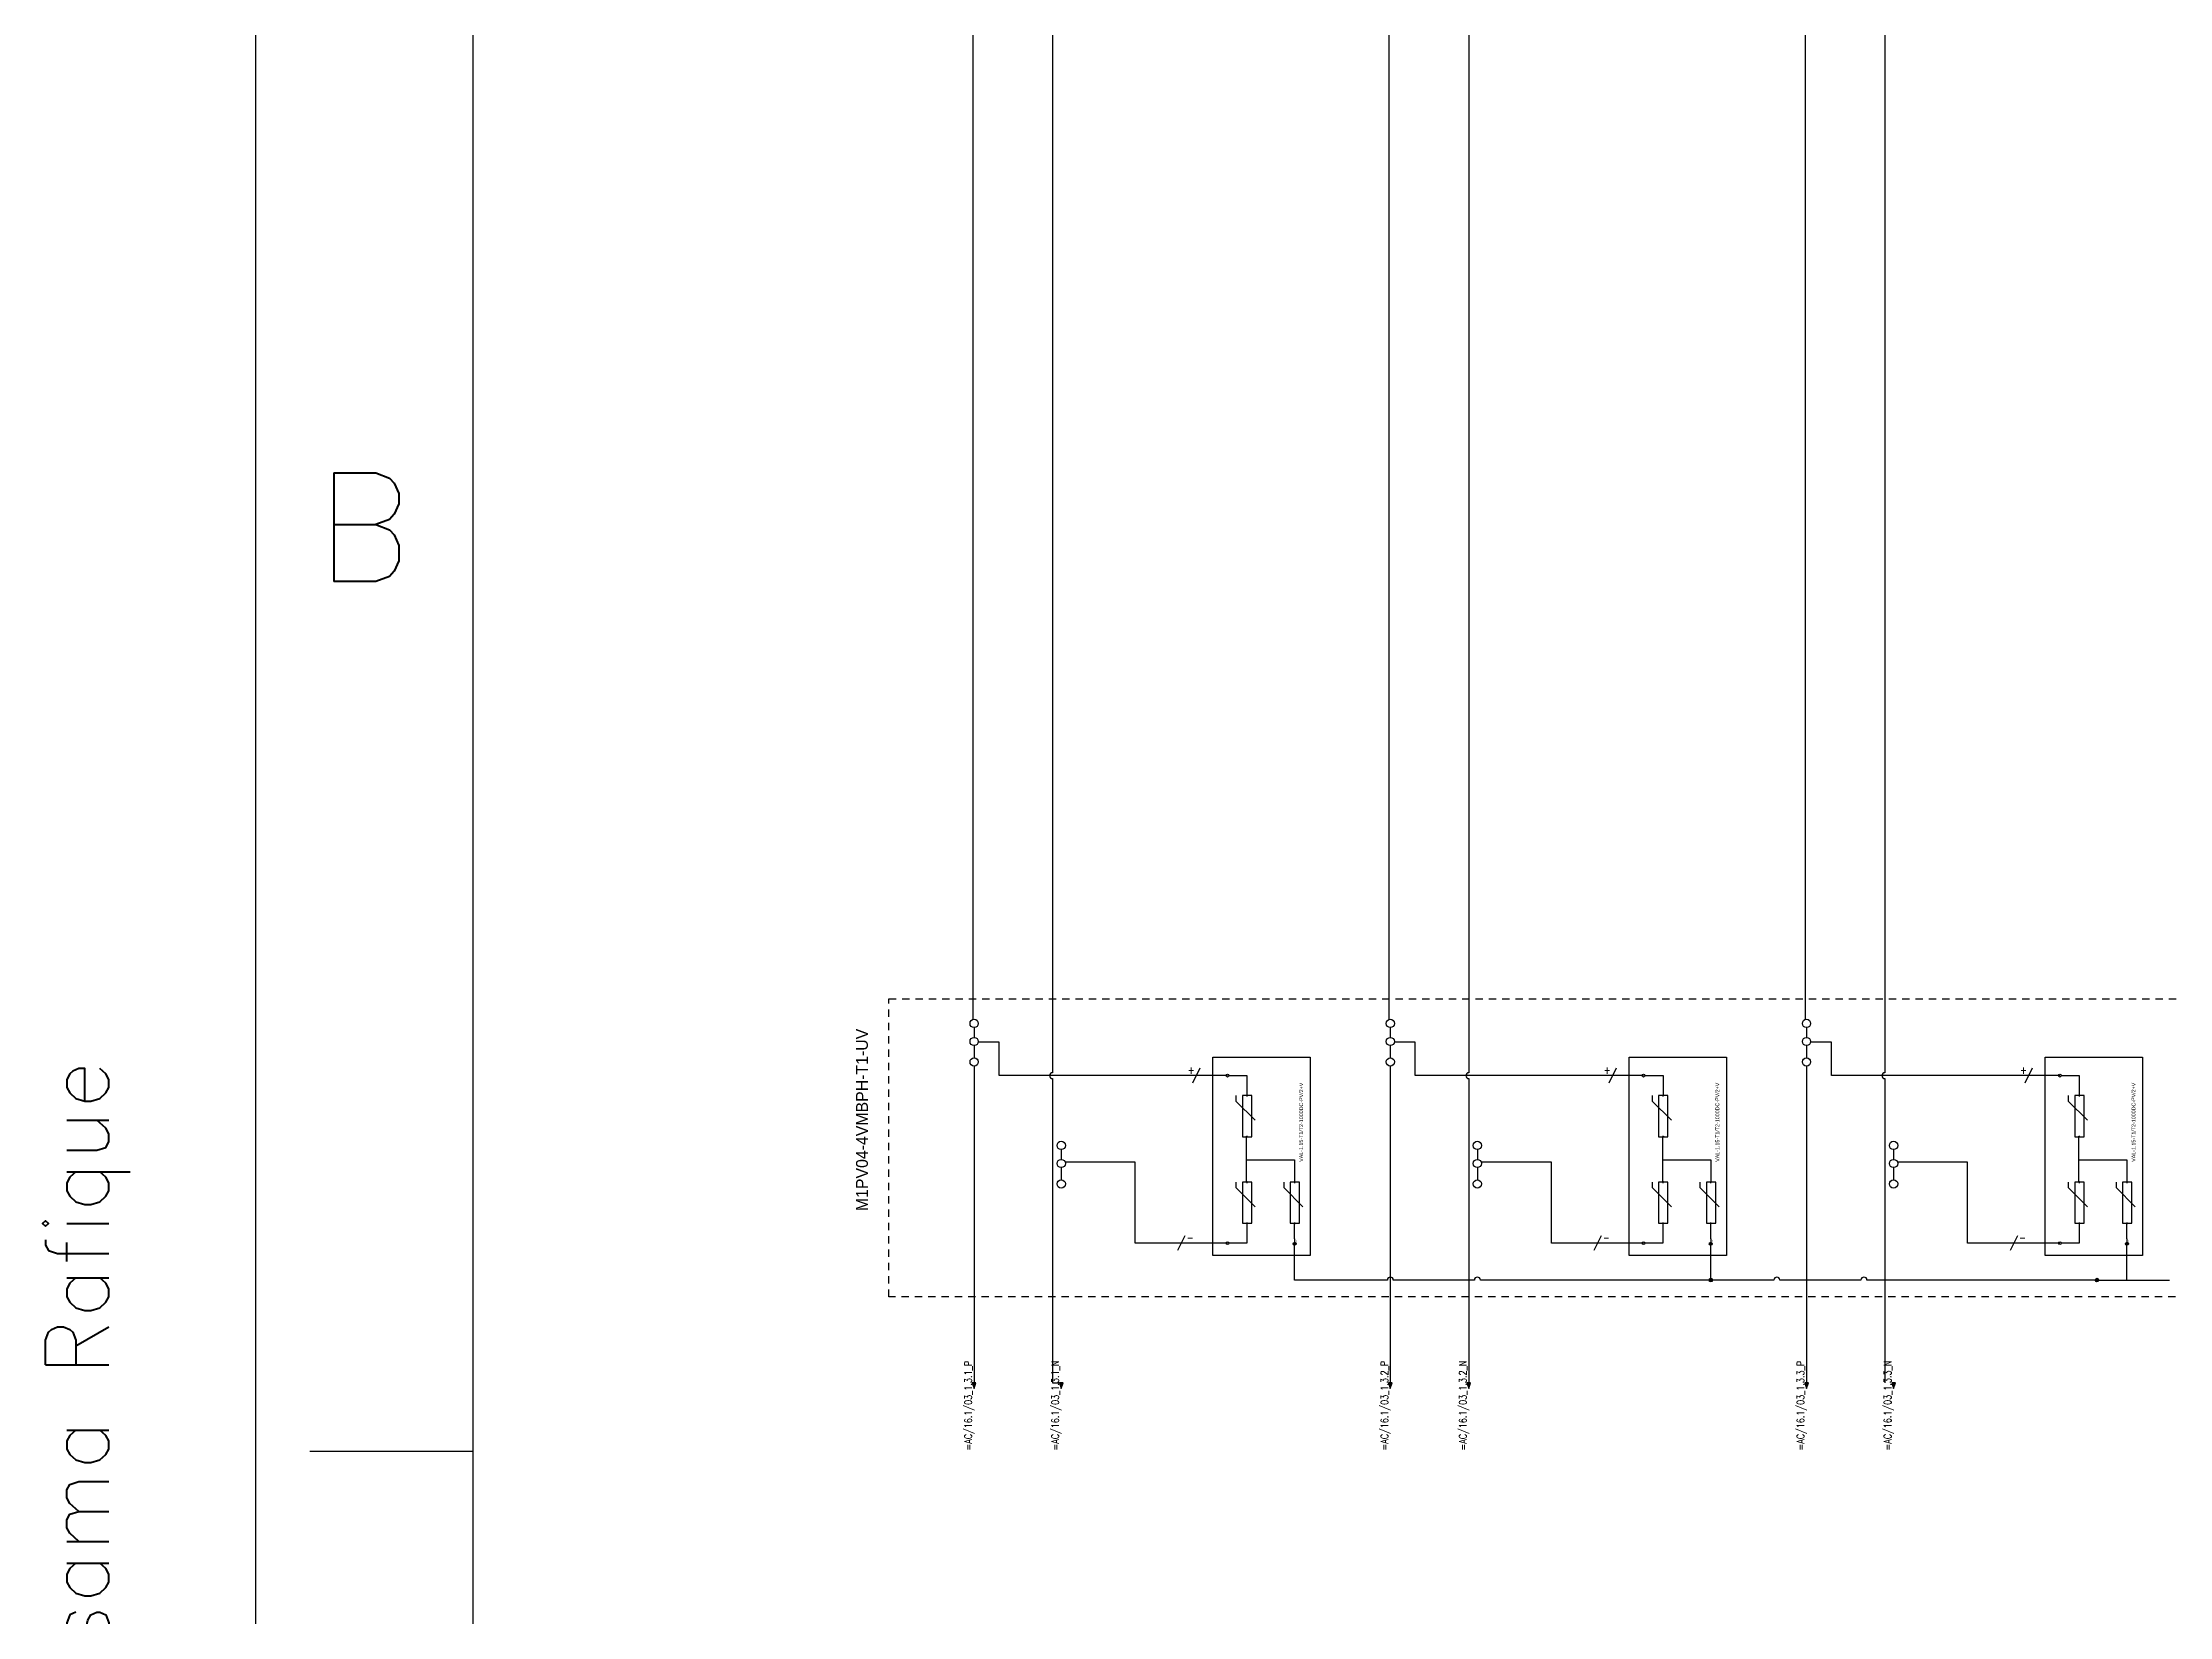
# Model space of a CAD drawing. Header units: inches. Extents: x 3 to 161, y -3 to 114.
# Drawn here: x 2.91 to 38.8, y 23.55 to 50.1 of the extents above; entities that cross this region are included whole.
import ezdxf
from ezdxf.enums import TextEntityAlignment as Align

# ---------------------------------------------------------------- set-up
doc = ezdxf.new("R2010")
doc.units = ezdxf.units.IN
doc.header["$MEASUREMENT"] = 0
doc.linetypes.add('HIDDEN2', pattern=[0.1875, 0.125, -0.0625])
for name, color, linetype in [('GRY_20AWG', 9, 'Continuous'), ('LOCBOX', 92, 'HIDDEN2'), ('MISC', 2, 'Continuous'), ('RED_12AWG', 1, 'Continuous'), ('SYMS', 7, 'Continuous'), ('TAGS', 51, 'Continuous'), ('Title Block', 7, 'Continuous'), ('Viewport', 7, 'Continuous'), ('WHT_12AWG', 7, 'Continuous'), ('WIREREF', 61, 'Continuous')]:
    doc.layers.add(name, color=color, linetype=linetype)
doc.styles.add('Roman', font='romans')
doc.styles.add('WD', font='romans.shx')
doc.styles.add('WD_IEC', font='isocp2.shx', dxfattribs={"width": 0.9, "height": 4})

# ---------------------------------------------------------------- blocks, each defined once
blk = doc.blocks.new('ANSI_border_C')
at = {"layer": 'Title Block'}
for p, q in [((0, 16), (0, 0)), ((0.5, 15.25), (0.5, 0.75)), ((0.125, 4), (0.5, 4))]:
    blk.add_line(p, q, dxfattribs=at)
at = {"layer": 'Title Block', "style": 'Roman'}
blk.add_text('B', height=0.25, dxfattribs=at).set_placement((0.25, 6.125), align=Align.MIDDLE_CENTER)
blk = doc.blocks.new('JIC_border_C')
at = {"xscale": 7.334742009448171, "yscale": 7.334742009448171, "zscale": 7.334742009448171}
blk.add_blockref('ANSI_border_C', (6.5, -3), dxfattribs=at)
blk = doc.blocks.new('JIC_tblock_desc_C')
at = {"color": 0, "style": 'Roman', "flags": 8}
for tag, p in [('FNAME', (-20.3492, 6.8195)), ('REVDATE', (-20.3492, 4.1057)), ('USER', (-20.3492, 1.4768))]:
    blk.add_attdef(tag, p, '', height=0.15, rotation=90, dxfattribs=at)
at = {"style": 'WD'}
for tag, p in [('PROJDESC', (-2.125, 1.5)), ('TITLE1', (-2.125, 1.095)), ('TITLE2', (-2.125, 0.785))]:
    blk.add_attdef(tag, text='', height=0.08, dxfattribs=at).set_placement(p, align=Align.CENTER)
for tag, p in [('SIZE', (-4.1624, 0.3198)), ('FSCM_NO', (-3.4004, 0.3365)), ('DWG_NO', (-1.6588, 0.3365)), ('REV', (-0.2648, 0.3031)), ('SHEET', (-0.8829, 0.0925)), ('SCALE', (-3.6344, 0.0688))]:
    blk.add_attdef(tag, p, '', height=0.065, dxfattribs=at)
at = {"style": 'WD', "flags": 1}
blk.add_attdef('WD_TB', (-5.5702, 0.1772), '', height=0.086, dxfattribs=at)
blk = doc.blocks.new('HA1S4')
for points in [[(0, 0), (-0.031, 0), (0, -0.094), (0.031, 0), (0, 0)], [(0.016, -0.011), (-0.016, -0.011), (0, -0.058), (0.016, -0.011)]]:
    blk.add_lwpolyline(points)
at = {"style": 'WD', "flags": 1}
for tag, p in [('X2TERM01', (0, 0)), ('SIGCODE', (0.035, -0.083))]:
    blk.add_attdef(tag, p, '', height=0.01, dxfattribs=at)
at = {"style": 'WD', "width": 0.7}
for tag, p in [('XREF', (0.088, -0.062)), ('DESC1', (0.088, 0.113))]:
    blk.add_attdef(tag, p, '', height=0.125, dxfattribs=at)
at = {"style": 'WD', "width": 0.8, "flags": 8}
blk.add_attdef('WIRENO', text='', height=0.125, dxfattribs=at).set_placement((0, -0.259), align=Align.CENTER)
blk = doc.blocks.new('WDDOT')
for radius in [0.03, 0.0187, 0.00929]:
    blk.add_circle((0, 0), radius)
blk = doc.blocks.new('HT0_02')
blk.add_circle((0, 0), 0.0699)
at = {"style": 'WD', "flags": 1}
for tag, p in [('X4TERM01', (-0.07, 0)), ('X2TERM01', (0, 0.07)), ('X1TERM01', (0.07, 0)), ('X8TERM01', (0, -0.07))]:
    blk.add_attdef(tag, p, '', height=0.01, dxfattribs=at)
blk = doc.blocks.new('HGND4')
for p, q in [((0, 0), (10, 0)), ((10, -3.8), (10, 3.8)), ((11.2, -2.5), (11.2, 2.5)), ((12.5, -1.2), (12.5, 1.2))]:
    blk.add_line(p, q)
blk.add_circle((10, 0), 5)
at = {"style": 'WD_IEC'}
for tag, p in [('TAG1', (2.5, 4.6)), ('INST', (2.5, 11.6)), ('LOC', (2.5, 8.1))]:
    blk.add_attdef(tag, text='', height=2.5, dxfattribs=at).set_placement(p, align=Align.RIGHT)
at = {"style": 'WD_IEC', "flags": 1}
blk.add_attdef('X4TERM01', (0, 0), '', height=0.32, dxfattribs=at)
blk = doc.blocks.new('VT0_05')
blk.add_lwpolyline([(0.08, -0.06), (0, 0.08), (-0.08, -0.06)], close=True)
at = {"style": 'WD', "flags": 1}
for tag, p in [('X4TERM01', (-0.05, 0)), ('X2TERM01', (0, 0.08)), ('X1TERM01', (0.05, 0)), ('X8TERM01', (0, -0.06))]:
    blk.add_attdef(tag, p, '', height=0.01, dxfattribs=at)
blk = doc.blocks.new('Lightening Surge Arrestor')
at = {"color": 5}
for p, q in [((0.502, 2.919), (0.502, 2.827)), ((0.502, 2.827), (0.826, 2.503)), ((0.502, 1.459), (0.502, 1.367)), ((1.308, 1.459), (1.308, 1.367)), ((0.502, 1.367), (0.826, 1.043)), ((1.308, 1.367), (1.632, 1.043))]:
    blk.add_line(p, q, dxfattribs=at)
for points in [[(0.112, 3.569), (1.754, 3.569), (1.754, 0.222), (0.112, 0.222)], [(0.768, 2.919), (0.611, 2.919), (0.611, 2.225), (0.768, 2.225)], [(0.768, 1.459), (0.611, 1.459), (0.611, 0.765), (0.768, 0.765)], [(1.574, 1.459), (1.417, 1.459), (1.417, 0.765), (1.574, 0.765)]]:
    blk.add_lwpolyline(points, close=True, dxfattribs=at)
at = {"layer": 'GRY_20AWG'}
blk.add_line((1.492, 0.502), (1.492, 0.468), dxfattribs=at)
at = {"layer": 'RED_12AWG'}
for p, q in [((0.382, 3.255), (0.686, 3.255)), ((0.686, 3.255), (0.686, 2.926)), ((0.69, 2.919), (0.684, 2.919)), ((0.681, 1.459), (0.681, 2.226)), ((0.681, 1.835), (1.492, 1.835)), ((1.492, 1.835), (1.492, 1.466)), ((0.69, 1.459), (0.681, 1.459)), ((0.69, 0.435), (0.69, 0.766)), ((1.492, 0.502), (1.492, 0.757)), ((0.381, 0.435), (0.69, 0.435))]:
    blk.add_line(p, q, dxfattribs=at)
at = {"layer": 'SYMS'}
for name, p, xscale, yscale, zscale in [('HT0_02', (0.358, 3.255), 0.3314421991292846, 0.3314421991292846, 0.3314421991292846), ('VT0_05', (0.686, 2.918), 0.1052161047490845, 0.1052161047490845, 0.1052161047490845), ('VT0_05', (0.686, 1.458), 0.1052161047490845, 0.1052161047490845, 0.1052161047490845), ('HT0_02', (0.69, 1.459), 0.01504368401050088, 0.01504368401050088, 0.01504368401050088), ('VT0_05', (1.492, 1.458), 0.1052161047490845, 0.1052161047490845, 0.1052161047490845), ('HT0_02', (0.358, 0.429), 0.3314421991292846, 0.3314421991292846, 0.3314421991292846)]:
    blk.add_blockref(name, p, dxfattribs=dict(at, xscale=xscale, yscale=yscale, zscale=zscale))
at = {"layer": 'SYMS', "xscale": -0.1052161047490845, "yscale": 0.1052161047490845, "zscale": 0.1052161047490845, "rotation": 180}
for p in [(0.686, 2.226), (0.686, 0.766), (1.492, 0.766)]:
    blk.add_blockref('VT0_05', p, dxfattribs=at)
at = {"layer": 'SYMS'}
ref = blk.add_blockref('HGND4', (1.492, 0.468), dxfattribs=dict(at, xscale=0.005, yscale=0.005, zscale=0.005, rotation=270))
ref.add_attrib('TAG1', 'PE', dxfattribs={"layer": 'TAGS', "height": 0.0125, "rotation": 270, "style": 'WD_IEC'}).set_placement((1.515, 0.455), align=Align.RIGHT)
at = {"color": 5, "insert": (1.57, 1.801), "char_height": 0.065, "attachment_point": 1, "rotation": 90}
blk.add_mtext_dynamic_manual_height_columns('VAL-1.15-T1/T2-1000DC-PV/2+V', width=1.87491, gutter_width=0.325, heights=[0], dxfattribs=at)
for tag, p in [('+', (0.447, 3.312)), ('-', (0.457, 0.49))]:
    blk.add_attdef(tag, p, '', height=0.065)
at = {"color": 5}
blk.add_attdef('VAL-1.15-T1/T2-1000DC-PV/2+V', (1.651, 1.798), '', height=0.065, rotation=90, dxfattribs=at)
blk = doc.blocks.new('VT0_02')
blk.add_circle((0, 0), 0.0699)
at = {"style": 'WD', "flags": 1}
for tag, p in [('X4TERM01', (-0.07, 0)), ('X2TERM01', (0, 0.07)), ('X1TERM01', (0.07, 0)), ('X8TERM01', (0, -0.07))]:
    blk.add_attdef(tag, p, '', height=0.01, dxfattribs=at)
blk = doc.blocks.new('HW01')
for p, q in [((0.062, 0.125), (-0.062, -0.125)), ((0.031, 0), (-0.031, 0))]:
    blk.add_line(p, q)
at = {"style": 'WD', "width": 0.7, "flags": 1}
for tag, p in [('INST', (0, 0.357)), ('LOC', (0, 0.188)), ('DESC1', (0, -0.456)), ('XREF', (0, -0.3)), ('DESC2', (0, -0.613))]:
    blk.add_attdef(tag, text='', height=0.125, dxfattribs=at).set_placement(p, align=Align.CENTER)
at = {"style": 'WD', "width": 0.8}
blk.add_attdef('TAG1', text='', height=0.125, dxfattribs=at).set_placement((-0.031, 0.031), align=Align.RIGHT)
at = {"style": 'WD', "flags": 1}
for tag, p in [('X4TERM01', (-0.031, 0)), ('X1TERM01', (0.031, 0))]:
    blk.add_attdef(tag, p, '', height=0.0125, dxfattribs=at)
at = {"linetype": 'Continuous', "style": 'WD', "flags": 9}
blk.add_attdef('ASSYCODE', text='', height=0.01, dxfattribs=at).set_placement((0.029, 0.042), align=Align.CENTER)
at = {"style": 'WD'}
for tag, p in [('X2LINK', (0, 0.125)), ('X8LINK', (0, -0.125))]:
    blk.add_attdef(tag, p, '', height=0.01, dxfattribs=at)
at = {"style": 'WD', "flags": 9}
blk.add_attdef('FAMILY', text='', height=0.01, dxfattribs=at).set_placement((0.023, 0.118), align=Align.CENTER)
at = {"style": 'WD', "width": 0.8}
blk.add_attdef('RATING1', (0.094, 0.031), '', height=0.125, dxfattribs=at)
at = {"style": 'WD', "width": 0.8, "flags": 1}
blk.add_attdef('MFG', text='', height=0.0938, dxfattribs=at).set_placement((-0.125, -0.031), align=Align.TOP_RIGHT)
blk.add_attdef('CAT', text='', height=0.0938, dxfattribs=at).set_placement((0.031, -0.031), align=Align.TOP_LEFT)

msp = doc.modelspace()

# ---------------------------------------------------------------- linework, layer by layer
at = {"layer": 'LOCBOX', "color": 1}
msp.add_lwpolyline([(17.187, 33.97), (80.979, 33.97), (80.979, 28.94), (17.187, 28.94)], close=True, dxfattribs=at)
at = {"layer": 'RED_12AWG'}
for p, q in [((19.953, 80.521), (19.953, 32.724)), ((26.976, 80.521), (26.976, 32.724)), ((33.999, 80.521), (33.999, 32.724)), ((18.606, 70.105), (18.606, 33.625)), ((25.629, 70.105), (25.629, 33.625)), ((32.651, 70.105), (32.651, 33.625)), ((18.629, 33.485), (18.629, 33.319)), ((25.652, 33.485), (25.652, 33.319)), ((32.675, 33.485), (32.675, 33.319)), ((18.629, 33.18), (18.629, 32.975)), ((19.05, 33.236), (18.699, 33.236)), ((19.05, 32.674), (19.05, 33.236)), ((25.652, 33.18), (25.652, 32.975)), ((26.073, 33.236), (25.722, 33.236)), ((26.073, 32.674), (26.073, 33.236)), ((32.675, 33.18), (32.675, 32.975)), ((33.096, 33.236), (32.744, 33.236)), ((33.096, 32.674), (33.096, 33.236)), ((18.629, 32.835), (18.629, 27.49)), ((22.345, 32.674), (19.05, 32.674)), ((22.904, 32.674), (22.408, 32.674)), ((25.652, 32.835), (25.652, 27.49)), ((29.368, 32.674), (26.073, 32.674)), ((29.926, 32.674), (29.43, 32.674)), ((32.675, 32.835), (32.675, 27.49)), ((36.391, 32.674), (33.096, 32.674)), ((36.949, 32.674), (36.453, 32.674)), ((19.953, 32.624), (19.953, 27.49)), ((26.976, 32.624), (26.976, 27.49)), ((33.999, 32.624), (33.999, 27.49)), ((20.098, 31.427), (20.098, 31.261)), ((27.121, 31.427), (27.121, 31.261)), ((34.144, 31.427), (34.144, 31.261)), ((20.098, 31.122), (20.098, 30.917)), ((21.347, 31.216), (20.168, 31.216)), ((21.347, 29.848), (21.347, 31.216)), ((27.121, 31.122), (27.121, 30.917)), ((28.37, 31.216), (27.191, 31.216)), ((28.37, 29.848), (28.37, 31.216)), ((34.144, 31.122), (34.144, 30.917)), ((35.393, 31.216), (34.214, 31.216)), ((35.393, 29.848), (35.393, 31.216)), ((22.094, 29.848), (21.347, 29.848)), ((22.904, 29.848), (22.157, 29.848)), ((29.117, 29.848), (28.37, 29.848)), ((29.926, 29.848), (29.179, 29.848)), ((36.14, 29.848), (35.393, 29.848)), ((36.949, 29.848), (36.202, 29.848)), ((19.953, 27.49), (20.098, 27.49))]:
    msp.add_line(p, q, dxfattribs=at)
at = {"layer": 'RED_12AWG', "color": 3}
for p, q in [((24.037, 29.225), (24.037, 29.827)), ((31.06, 29.225), (31.06, 29.827)), ((38.082, 29.225), (38.082, 29.827)), ((25.602, 29.225), (24.037, 29.225)), ((27.071, 29.225), (25.702, 29.225)), ((31.06, 29.225), (27.171, 29.225)), ((32.125, 29.225), (31.06, 29.225)), ((33.594, 29.225), (32.225, 29.225)), ((37.576, 29.225), (33.694, 29.225)), ((37.576, 29.225), (38.8, 29.225))]:
    msp.add_line(p, q, dxfattribs=at)
at = {"layer": 'WHT_12AWG'}
for centre, start, end in [((19.953, 32.674), 90, 270), ((26.976, 32.674), 90, 270), ((33.999, 32.674), 90, 270), ((25.652, 29.225), 0, 180), ((27.121, 29.225), 0, 180), ((32.175, 29.225), 0, 180), ((33.644, 29.225), 0, 180)]:
    msp.add_arc(centre, 0.05, start, end, dxfattribs=at)

# ---------------------------------------------------------------- block references
ref = msp.add_blockref('JIC_tblock_desc_C', (151.208, 2.501), dxfattribs=dict(xscale=7.13201241998512, yscale=7.13201241998512, zscale=7.13201241998512))
ref.add_attrib('USER', 'Muhammad Usama Rafique', (4.029, 13.033), dxfattribs={"color": 0, "height": 1.0698, "rotation": 90, "style": 'Roman', "flags": 8})
for p in [(22.545, 29.419), (29.568, 29.419), (36.591, 29.419)]:
    msp.add_blockref('Lightening Surge Arrestor', p)
at = {"layer": 'SYMS'}
for name, p in [('VT0_02', (18.629, 33.555)), ('VT0_02', (25.652, 33.555)), ('VT0_02', (32.675, 33.555)), ('VT0_02', (18.629, 33.25)), ('VT0_02', (25.652, 33.25)), ('VT0_02', (32.675, 33.25)), ('VT0_02', (18.629, 32.905)), ('VT0_02', (25.652, 32.905)), ('VT0_02', (32.675, 32.905)), ('VT0_02', (20.098, 31.497)), ('VT0_02', (20.098, 31.192)), ('VT0_02', (27.121, 31.497)), ('VT0_02', (27.121, 31.192)), ('VT0_02', (34.144, 31.497)), ('VT0_02', (34.144, 31.192)), ('VT0_02', (20.098, 30.847)), ('VT0_02', (27.121, 30.847)), ('VT0_02', (34.144, 30.847)), ('WDDOT', (31.06, 29.225)), ('WDDOT', (37.576, 29.225))]:
    msp.add_blockref(name, p, dxfattribs=at)
ref = msp.add_blockref('HW01', (22.376, 32.674), dxfattribs=at)
ref.add_attrib('TAG1', '+', dxfattribs={"layer": 'TAGS', "height": 0.125, "style": 'WD', "width": 0.8}).set_placement((22.345, 32.705), align=Align.RIGHT)
ref = msp.add_blockref('HW01', (29.399, 32.674), dxfattribs=at)
ref.add_attrib('TAG1', '+', dxfattribs={"layer": 'TAGS', "height": 0.125, "style": 'WD', "width": 0.8}).set_placement((29.368, 32.705), align=Align.RIGHT)
ref = msp.add_blockref('HW01', (36.422, 32.674), dxfattribs=at)
ref.add_attrib('TAG1', '+', dxfattribs={"layer": 'TAGS', "height": 0.125, "style": 'WD', "width": 0.8}).set_placement((36.391, 32.705), align=Align.RIGHT)
ref = msp.add_blockref('HW01', (22.125, 29.848), dxfattribs=at)
ref.add_attrib('RATING1', '-', (22.219, 29.879), dxfattribs={"layer": 'MISC', "height": 0.125, "style": 'WD', "width": 0.8})
ref = msp.add_blockref('HW01', (29.148, 29.848), dxfattribs=at)
ref.add_attrib('RATING1', '-', (29.242, 29.879), dxfattribs={"layer": 'MISC', "height": 0.125, "style": 'WD', "width": 0.8})
ref = msp.add_blockref('HW01', (36.171, 29.848), dxfattribs=at)
ref.add_attrib('RATING1', '-', (36.265, 29.879), dxfattribs={"layer": 'MISC', "height": 0.125, "style": 'WD', "width": 0.8})
at = {"layer": 'SYMS', "color": 1}
ref = msp.add_blockref('HA1S4', (18.629, 27.49), dxfattribs=at)
ref.add_attrib('WIRENO', '=AC/16.1/03_1.3.1_P', dxfattribs={"layer": 'WIREREF', "color": 0, "height": 0.125, "rotation": 90, "style": 'WD', "width": 0.8, "flags": 8}).set_placement((18.629, 26.352), align=Align.BOTTOM_LEFT)
ref = msp.add_blockref('HA1S4', (20.098, 27.49), dxfattribs=at)
ref.add_attrib('WIRENO', '=AC/16.1/03_1.3.1_N', dxfattribs={"layer": 'WIREREF', "color": 0, "height": 0.125, "rotation": 90, "style": 'WD', "width": 0.8, "flags": 8}).set_placement((20.098, 26.352), align=Align.BOTTOM_LEFT)
ref = msp.add_blockref('HA1S4', (25.652, 27.49), dxfattribs=at)
ref.add_attrib('WIRENO', '=AC/16.1/03_1.3.2_P', dxfattribs={"layer": 'WIREREF', "color": 1, "height": 0.125, "rotation": 90, "style": 'WD', "width": 0.8, "flags": 8}).set_placement((25.652, 26.352), align=Align.BOTTOM_LEFT)
ref = msp.add_blockref('HA1S4', (26.976, 27.49), dxfattribs=at)
ref.add_attrib('WIRENO', '=AC/16.1/03_1.3.2_N', dxfattribs={"layer": 'WIREREF', "color": 1, "height": 0.125, "rotation": 90, "style": 'WD', "width": 0.8, "flags": 8}).set_placement((26.976, 26.352), align=Align.BOTTOM_LEFT)
ref = msp.add_blockref('HA1S4', (32.675, 27.49), dxfattribs=at)
ref.add_attrib('WIRENO', '=AC/16.1/03_1.3.3_P', dxfattribs={"layer": 'WIREREF', "color": 1, "height": 0.125, "rotation": 90, "style": 'WD', "width": 0.8, "flags": 8}).set_placement((32.675, 26.352), align=Align.BOTTOM_LEFT)
ref = msp.add_blockref('HA1S4', (34.144, 27.49), dxfattribs=at)
ref.add_attrib('WIRENO', '=AC/16.1/03_1.3.3_N', dxfattribs={"layer": 'WIREREF', "color": 1, "height": 0.125, "rotation": 90, "style": 'WD', "width": 0.8, "flags": 8}).set_placement((34.144, 26.352), align=Align.BOTTOM_LEFT)
at = {"layer": 'Viewport'}
msp.add_blockref('JIC_border_C', (0, 0), dxfattribs=at)

# ---------------------------------------------------------------- texts
at = {"layer": 'LOCBOX', "color": 1}
msp.add_text('M1PV04-4VMBPH-T1-UV', height=0.2, rotation=90, dxfattribs=at).set_placement((16.736, 33.465), align=Align.MIDDLE_RIGHT)

doc.saveas('drawing.dxf')
